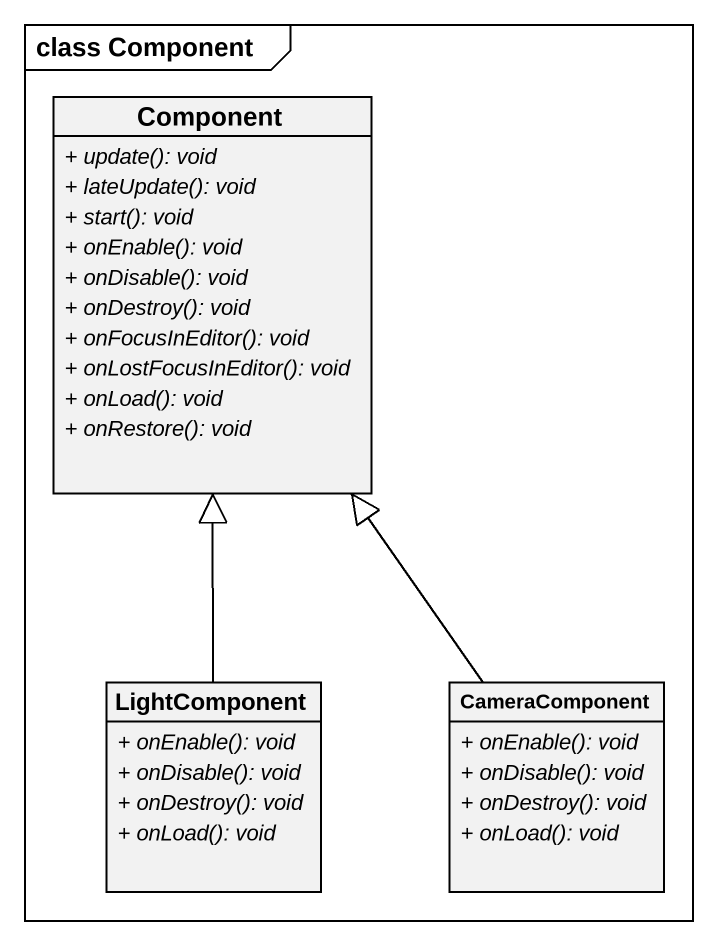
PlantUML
@startuml
mainframe class Component
hide circle
hide empty members
skinparam classAttributeIconSize 0
class "Component" as Component_ {
  {abstract} + update(): void
  {abstract} + lateUpdate(): void
  {abstract} + start(): void
  {abstract} + onEnable(): void
  {abstract} + onDisable(): void
  {abstract} + onDestroy(): void
  {abstract} + onFocusInEditor(): void
  {abstract} + onLostFocusInEditor(): void
  {abstract} + onLoad(): void
  {abstract} + onRestore(): void
}
class LightComponent {
  {abstract} + onEnable(): void
  {abstract} + onDisable(): void
  {abstract} + onDestroy(): void
  {abstract} + onLoad(): void
}
class CameraComponent {
  {abstract} + onEnable(): void
  {abstract} + onDisable(): void
  {abstract} + onDestroy(): void
  {abstract} + onLoad(): void
}
LightComponent -up-|> Component_
CameraComponent -up-|> Component_
@enduml
